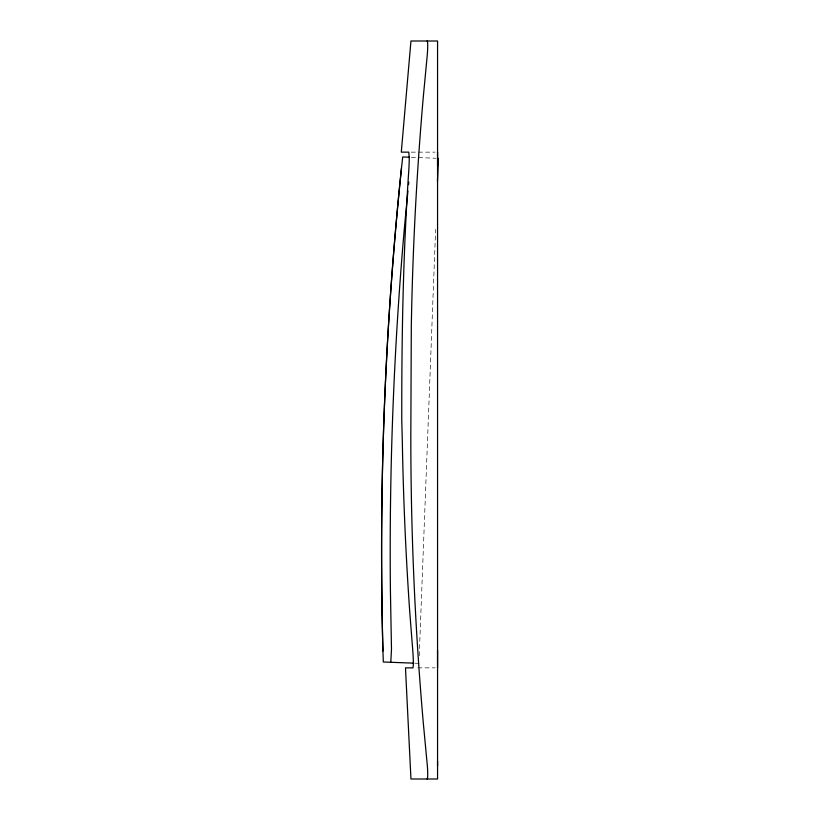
<?xml version="1.0" encoding="UTF-8"?>
<svg xmlns="http://www.w3.org/2000/svg" width="820" height="820" viewBox="0 0 820 820"><rect width="100%" height="100%" fill="white"/><g stroke="black" fill="none" stroke-linecap="round" stroke-linejoin="round"><path stroke-width="0.61" stroke-dasharray="4.1 3.07" d="M419.245 655.692L435.625 229.415M411.281 152.141L435.061 152.141M417.872 667.859L435.102 667.859M411.404 157.307L435.902 158.25M415.135 663.216L418.948 663.359"/><path stroke-width="1.23" d="M437.562 765.818L437.562 761.216M437.562 650.075L437.562 667.859M437.562 165.322L437.562 152.141M437.47 181.353L438.351 158.342M407.95 190.906L404.352 228.38A3691.025 3691.025 0 0 0 390.422 590.923L391.488 649.378L390.781 662.283M408.544 184.664L408.79 182.163M413.864 663.165L383.319 661.996L382.93 651.059A3700.65 3700.65 0 0 1 401.503 167.844L402.722 156.968L409.17 157.214M405.459 667.859L412.952 667.859L413.29 665.471A17.722 1.271 85.5 0 0 412.737 650.075L409.733 611.771A3295.313 3295.313 0 0 1 402.302 440.483L401.769 420.506C401.626 336.938 403.102 253.329 408.821 169.924A17.732 1.281 -86.5 0 0 409.211 157.348L408.78 152.141L401.298 152.141L410.953 41L437.562 41L437.562 779L410.953 779L405.521 668.751M382.94 651.059A3700.178 3700.178 0 0 1 401.503 167.844M427.097 41A17.681 1.548 -84.5 0 1 427.353 54.181L423.212 97.898A3291.121 3291.121 0 0 0 411.312 326.175L410.82 436.67A3291.101 3291.101 0 0 0 423.222 722.102L427.353 765.818A17.681 1.548 84.5 0 1 427.097 779"/></g></svg>
